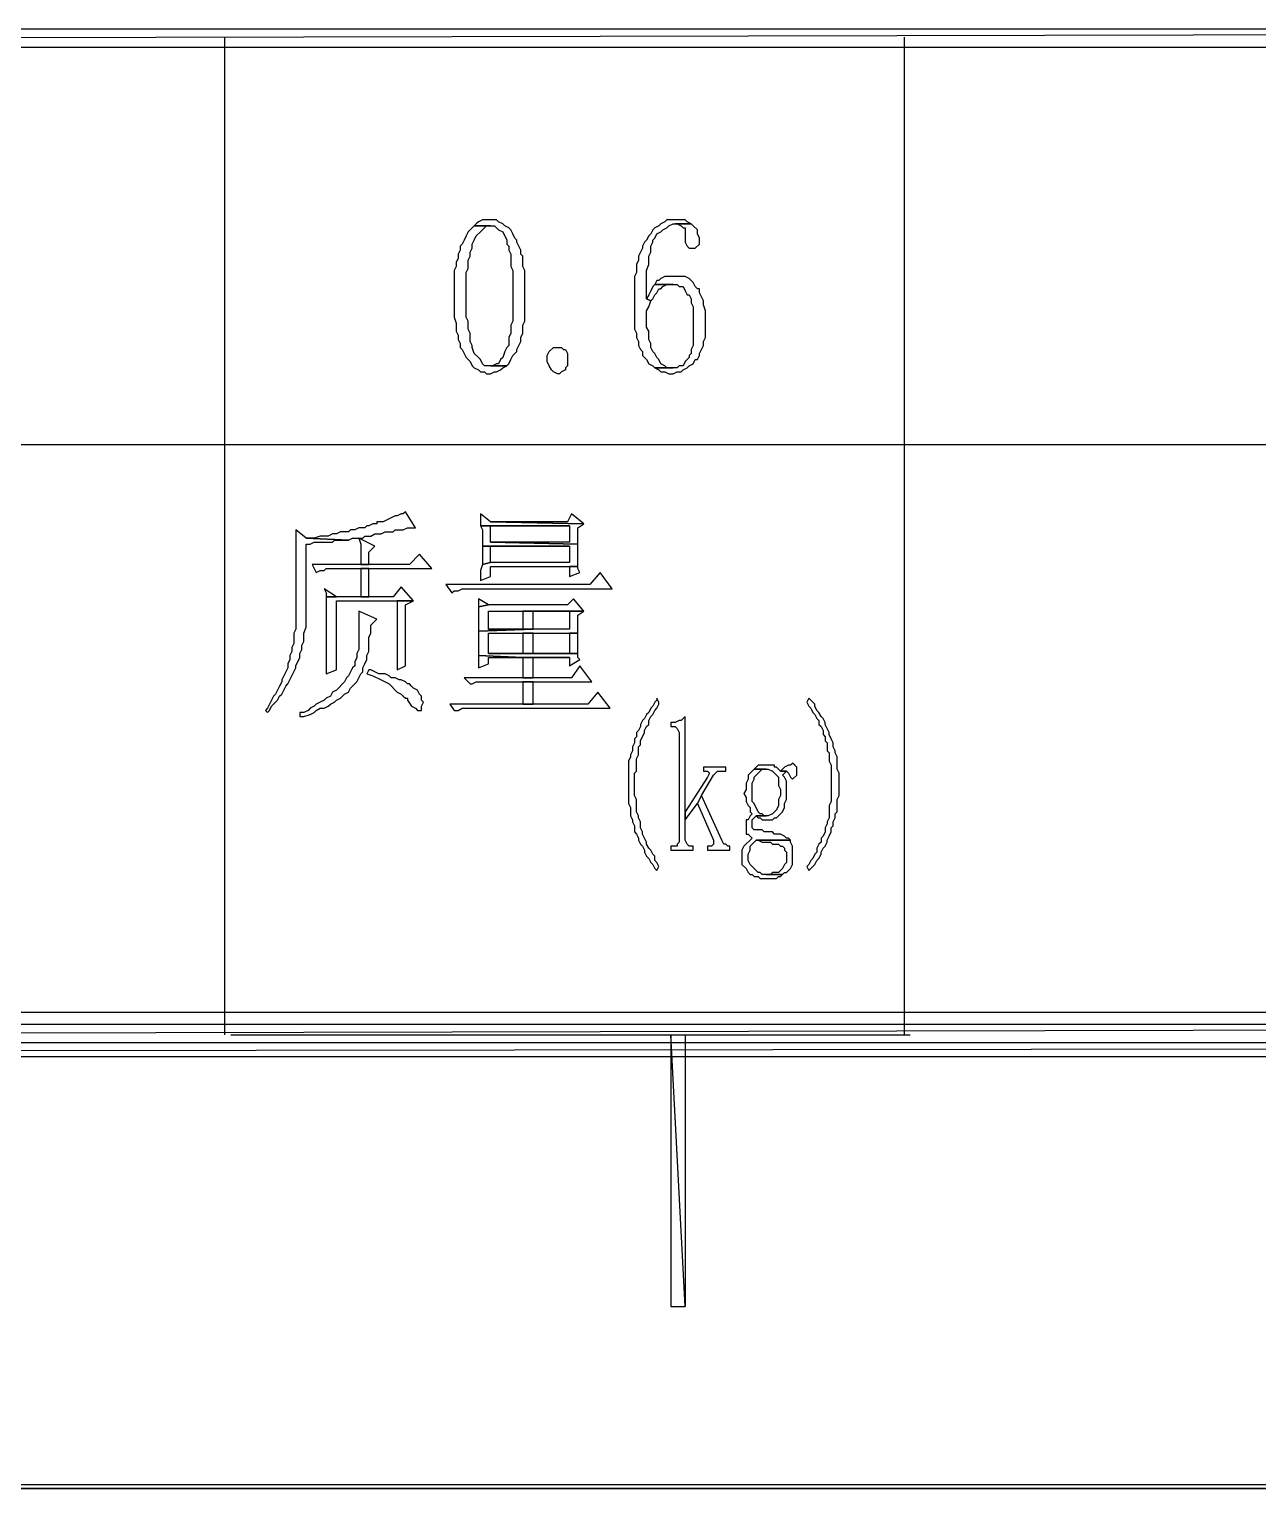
# Model space of a CAD drawing. Extents: x -15.4 to 0.8, y 0.3 to 11.8.
# Drawn here: x -12.673 to -12.168, y 0.567 to 1.167 of the extents above; entities that cross this region are included whole.
import ezdxf

# ---------------------------------------------------------------- set-up
doc = ezdxf.new("R2010")
doc.units = 0
doc.header["$MEASUREMENT"] = 0
doc.linetypes.add('AUSGEZOGEN', pattern=[0])
doc.layers.get('0').update_dxf_attribs({"linetype": 'AUSGEZOGEN'})

msp = doc.modelspace()

# ---------------------------------------------------------------- linework, layer by layer
for points in [[(-14.50878, 1.1669), (-14.50878, 1.1594), (-14.50878, 1.1594), (-11.15878, 1.1669), (-14.50878, 1.1669)], [(-14.50878, 1.1594), (-11.15878, 1.1669), (-11.15878, 1.1669), (-11.15878, 1.1594), (-14.50878, 1.1594)], [(-12.59211, 0.75356), (-12.59211, 1.16356)], [(-12.31295, 1.16356), (-12.31295, 0.75356)], [(-12.48961, 1.08606), (-12.49128, 1.0844), (-12.49128, 1.0844), (-12.49211, 1.08356), (-12.49211, 1.08356), (-12.49295, 1.0819), (-12.49295, 1.0819), (-12.49378, 1.08023), (-12.49378, 1.08023), (-12.49461, 1.07856), (-12.49461, 1.07856), (-12.49545, 1.07773), (-12.49545, 1.07773), (-12.49545, 1.07606), (-12.49545, 1.07606), (-12.49628, 1.0744), (-12.49628, 1.0744), (-12.49628, 1.07273), (-12.49628, 1.07273), (-12.49711, 1.07106), (-12.49711, 1.07106), (-12.49711, 1.0694), (-12.49711, 1.0694), (-12.49795, 1.06773), (-12.49795, 1.06773), (-12.49795, 1.04856), (-12.49795, 1.04856), (-12.49711, 1.04606), (-12.49711, 1.04606), (-12.49711, 1.04273), (-12.49711, 1.04273), (-12.49628, 1.04106), (-12.49628, 1.04106), (-12.49628, 1.0394), (-12.49628, 1.0394), (-12.49545, 1.03773), (-12.49545, 1.03773), (-12.49545, 1.03606), (-12.49545, 1.03606), (-12.49461, 1.03523), (-12.49461, 1.03523), (-12.49378, 1.03356), (-12.49378, 1.03356), (-12.49295, 1.0319), (-12.49295, 1.0319), (-12.49128, 1.03023), (-12.49128, 1.03023), (-12.49045, 1.02856), (-12.49045, 1.02856), (-12.48961, 1.02773), (-12.48961, 1.02773), (-12.48795, 1.0269), (-12.48795, 1.0269), (-12.48711, 1.02606), (-12.48711, 1.02606), (-12.48545, 1.02606), (-12.48545, 1.02606), (-12.48461, 1.02523), (-12.48461, 1.02523), (-12.48295, 1.02523), (-12.48295, 1.02523), (-12.48128, 1.02606), (-12.48128, 1.02606), (-12.48045, 1.02606), (-12.48045, 1.02606), (-12.47878, 1.0269), (-12.47878, 1.0269), (-12.47795, 1.02773), (-12.47795, 1.02773), (-12.47628, 1.02856), (-12.47628, 1.02856), (-12.48545, 1.02856), (-12.48545, 1.02856), (-12.48628, 1.0294), (-12.48628, 1.0294), (-12.48711, 1.03106), (-12.48711, 1.03106), (-12.48795, 1.0319), (-12.48795, 1.0319), (-12.48961, 1.03356), (-12.48961, 1.03356), (-12.49045, 1.03606), (-12.49045, 1.03606), (-12.49045, 1.0369), (-12.49045, 1.0369), (-12.49128, 1.03856), (-12.49128, 1.03856), (-12.49128, 1.0419), (-12.49128, 1.0419), (-12.49211, 1.04356), (-12.49211, 1.04356), (-12.49211, 1.0469), (-12.49211, 1.0469), (-12.49295, 1.04856), (-12.49295, 1.04856), (-12.49295, 1.0669), (-12.49295, 1.0669), (-12.49211, 1.06856), (-12.49211, 1.06856), (-12.49211, 1.0719), (-12.49211, 1.0719), (-12.49128, 1.07356), (-12.49128, 1.07356), (-12.49128, 1.07523), (-12.49128, 1.07523), (-12.49045, 1.0769), (-12.49045, 1.0769), (-12.49045, 1.07856), (-12.49045, 1.07856), (-12.48961, 1.08023), (-12.48961, 1.08023), (-12.48878, 1.0819), (-12.48878, 1.0819), (-12.48711, 1.08356), (-12.48711, 1.08356), (-12.48628, 1.0844), (-12.48628, 1.0844), (-12.48545, 1.08523), (-12.48545, 1.08523), (-12.48461, 1.08606), (-12.48461, 1.08606), (-12.48295, 1.08606), (-12.48961, 1.08606)], [(-12.48295, 1.08856), (-12.48628, 1.08856), (-12.48628, 1.08856), (-12.48795, 1.08773), (-12.48795, 1.08773), (-12.48878, 1.0869), (-12.48878, 1.0869), (-12.48961, 1.08606), (-12.48961, 1.08606), (-12.48128, 1.08606), (-12.48128, 1.08606), (-12.47961, 1.0844), (-12.47961, 1.0844), (-12.47795, 1.08356), (-12.47795, 1.08356), (-12.47628, 1.08023), (-12.47628, 1.08023), (-12.47628, 1.07856), (-12.47628, 1.07856), (-12.47545, 1.07773), (-12.47545, 1.07773), (-12.47545, 1.07606), (-12.47545, 1.07606), (-12.47461, 1.0744), (-12.47461, 1.0744), (-12.47461, 1.0694), (-12.47461, 1.0694), (-12.47378, 1.06773), (-12.47378, 1.06773), (-12.47378, 1.0469), (-12.47378, 1.0469), (-12.47461, 1.04523), (-12.47461, 1.04523), (-12.47461, 1.0419), (-12.47461, 1.0419), (-12.47545, 1.04023), (-12.47545, 1.04023), (-12.47545, 1.0369), (-12.47545, 1.0369), (-12.47628, 1.03606), (-12.47628, 1.03606), (-12.47711, 1.0344), (-12.47711, 1.0344), (-12.47795, 1.0319), (-12.47795, 1.0319), (-12.47878, 1.03106), (-12.47878, 1.03106), (-12.47961, 1.0294), (-12.47961, 1.0294), (-12.48045, 1.0294), (-12.48045, 1.0294), (-12.48211, 1.02856), (-12.48211, 1.02856), (-12.48295, 1.02856), (-12.48295, 1.02856), (-12.47628, 1.02856), (-12.47628, 1.02856), (-12.47545, 1.0294), (-12.47545, 1.0294), (-12.47461, 1.03106), (-12.47461, 1.03106), (-12.47378, 1.03273), (-12.47378, 1.03273), (-12.47211, 1.0344), (-12.47211, 1.0344), (-12.47211, 1.03523), (-12.47211, 1.03523), (-12.47128, 1.0369), (-12.47128, 1.0369), (-12.47045, 1.03856), (-12.47045, 1.03856), (-12.47045, 1.04023), (-12.47045, 1.04023), (-12.46961, 1.0419), (-12.46961, 1.0419), (-12.46961, 1.04523), (-12.46961, 1.04523), (-12.46878, 1.0469), (-12.46878, 1.0469), (-12.46878, 1.06773), (-12.46878, 1.06773), (-12.46961, 1.0694), (-12.46961, 1.0694), (-12.46961, 1.07356), (-12.46961, 1.07356), (-12.47045, 1.0744), (-12.47045, 1.0744), (-12.47045, 1.07606), (-12.47045, 1.07606), (-12.47128, 1.07773), (-12.47128, 1.07773), (-12.47211, 1.0794), (-12.47211, 1.0794), (-12.47211, 1.08023), (-12.47211, 1.08023), (-12.47295, 1.08106), (-12.47295, 1.08106), (-12.47378, 1.08273), (-12.47378, 1.08273), (-12.47461, 1.0844), (-12.47461, 1.0844), (-12.47545, 1.08523), (-12.47545, 1.08523), (-12.47711, 1.08606), (-12.47711, 1.08606), (-12.47795, 1.0869), (-12.47795, 1.0869), (-12.47961, 1.08773), (-12.47961, 1.08773), (-12.48045, 1.08856), (-12.48045, 1.08856), (-12.48211, 1.08856), (-12.48295, 1.08856)], [(-12.40628, 1.08856), (-12.41045, 1.08856), (-12.41045, 1.08856), (-12.41128, 1.08773), (-12.41128, 1.08773), (-12.41295, 1.0869), (-12.41295, 1.0869), (-12.41378, 1.08606), (-12.41378, 1.08606), (-12.41545, 1.08523), (-12.41545, 1.08523), (-12.41628, 1.0844), (-12.41628, 1.0844), (-12.41711, 1.08273), (-12.41711, 1.08273), (-12.41795, 1.0819), (-12.41795, 1.0819), (-12.41878, 1.08023), (-12.41878, 1.08023), (-12.41961, 1.0794), (-12.41961, 1.0794), (-12.42045, 1.07773), (-12.42045, 1.07773), (-12.42045, 1.0769), (-12.42045, 1.0769), (-12.42211, 1.07356), (-12.42211, 1.07356), (-12.42211, 1.0719), (-12.42211, 1.0719), (-12.42295, 1.07023), (-12.42295, 1.07023), (-12.42295, 1.0669), (-12.42295, 1.0669), (-12.42378, 1.06523), (-12.42378, 1.06523), (-12.42378, 1.04356), (-12.42378, 1.04356), (-12.42295, 1.0419), (-12.42295, 1.0419), (-12.42295, 1.04023), (-12.42295, 1.04023), (-12.42211, 1.03856), (-12.42211, 1.03856), (-12.42211, 1.0369), (-12.42211, 1.0369), (-12.42128, 1.03523), (-12.42128, 1.03523), (-12.42045, 1.0344), (-12.42045, 1.0344), (-12.42045, 1.03273), (-12.42045, 1.03273), (-12.41878, 1.03106), (-12.41878, 1.03106), (-12.41795, 1.0294), (-12.41795, 1.0294), (-12.41628, 1.02856), (-12.41628, 1.02856), (-12.41545, 1.02773), (-12.41545, 1.02773), (-12.40795, 1.02773), (-12.40795, 1.02773), (-12.41045, 1.02773), (-12.41045, 1.02773), (-12.41128, 1.02856), (-12.41128, 1.02856), (-12.41295, 1.0294), (-12.41295, 1.0294), (-12.41378, 1.03106), (-12.41378, 1.03106), (-12.41461, 1.0319), (-12.41461, 1.0319), (-12.41545, 1.03356), (-12.41545, 1.03356), (-12.41628, 1.0344), (-12.41628, 1.0344), (-12.41711, 1.03606), (-12.41711, 1.03606), (-12.41711, 1.03773), (-12.41711, 1.03773), (-12.41795, 1.0394), (-12.41795, 1.0394), (-12.41795, 1.04273), (-12.41795, 1.04273), (-12.41878, 1.0444), (-12.41878, 1.0444), (-12.41878, 1.05106), (-12.41878, 1.05106), (-12.41795, 1.05273), (-12.41795, 1.05273), (-12.41711, 1.05523), (-12.41711, 1.05523), (-12.41878, 1.05606), (-12.41878, 1.05606), (-12.41878, 1.06773), (-12.41878, 1.06773), (-12.41795, 1.07023), (-12.41795, 1.07023), (-12.41795, 1.07356), (-12.41795, 1.07356), (-12.41711, 1.07523), (-12.41711, 1.07523), (-12.41711, 1.07773), (-12.41711, 1.07773), (-12.41628, 1.0794), (-12.41628, 1.0794), (-12.41628, 1.08023), (-12.41628, 1.08023), (-12.41545, 1.08106), (-12.41545, 1.08106), (-12.41461, 1.08273), (-12.41461, 1.08273), (-12.41295, 1.08356), (-12.41295, 1.08356), (-12.41211, 1.0844), (-12.41211, 1.0844), (-12.41045, 1.08523), (-12.41045, 1.08523), (-12.40961, 1.08606), (-12.40961, 1.08606), (-12.40795, 1.0869), (-12.40795, 1.0869), (-12.40045, 1.0869), (-12.40045, 1.0869), (-12.40211, 1.08773), (-12.40211, 1.08773), (-12.40295, 1.08856), (-12.40295, 1.08856), (-12.40461, 1.08856), (-12.40628, 1.08856)], [(-12.40045, 1.0869), (-12.40711, 1.0869), (-12.40711, 1.0869), (-12.40628, 1.0869), (-12.40628, 1.0869), (-12.40461, 1.08606), (-12.40461, 1.08606), (-12.40378, 1.08523), (-12.40378, 1.08523), (-12.40295, 1.08523), (-12.40295, 1.08523), (-12.40295, 1.0794), (-12.40295, 1.0794), (-12.40211, 1.07773), (-12.40211, 1.07773), (-12.40128, 1.0769), (-12.40128, 1.0769), (-12.39878, 1.0769), (-12.39878, 1.0769), (-12.39711, 1.07856), (-12.39711, 1.07856), (-12.39711, 1.08106), (-12.39711, 1.08106), (-12.39795, 1.08273), (-12.39795, 1.08273), (-12.39795, 1.0844), (-12.39795, 1.0844), (-12.39961, 1.08606), (-12.40045, 1.0869)], [(-12.40795, 1.06523), (-12.41128, 1.06523), (-12.41128, 1.06523), (-12.41295, 1.0644), (-12.41295, 1.0644), (-12.41378, 1.06356), (-12.41378, 1.06356), (-12.41461, 1.06356), (-12.41461, 1.06356), (-12.41545, 1.0619), (-12.41545, 1.0619), (-12.40628, 1.0619), (-12.40628, 1.0619), (-12.40545, 1.06106), (-12.40545, 1.06106), (-12.40378, 1.06106), (-12.40378, 1.06106), (-12.40295, 1.0594), (-12.40295, 1.0594), (-12.40211, 1.05773), (-12.40211, 1.05773), (-12.40128, 1.05773), (-12.40128, 1.05773), (-12.40045, 1.05606), (-12.40045, 1.05606), (-12.40045, 1.0544), (-12.40045, 1.0544), (-12.39961, 1.05273), (-12.39961, 1.05273), (-12.39961, 1.0369), (-12.39961, 1.0369), (-12.40045, 1.03523), (-12.40045, 1.03523), (-12.40045, 1.03356), (-12.40045, 1.03356), (-12.40128, 1.03273), (-12.40128, 1.03273), (-12.40128, 1.0319), (-12.40128, 1.0319), (-12.40211, 1.03106), (-12.40211, 1.03106), (-12.40295, 1.03023), (-12.40295, 1.03023), (-12.40378, 1.02856), (-12.40378, 1.02856), (-12.40545, 1.02856), (-12.40545, 1.02856), (-12.40628, 1.02773), (-12.40628, 1.02773), (-12.41545, 1.02773), (-12.41545, 1.02773), (-12.41378, 1.0269), (-12.41378, 1.0269), (-12.41295, 1.02606), (-12.41295, 1.02606), (-12.41128, 1.02606), (-12.41128, 1.02606), (-12.40961, 1.02523), (-12.40961, 1.02523), (-12.40795, 1.02523), (-12.40795, 1.02523), (-12.40628, 1.02606), (-12.40628, 1.02606), (-12.40461, 1.02606), (-12.40461, 1.02606), (-12.40378, 1.0269), (-12.40378, 1.0269), (-12.40211, 1.02773), (-12.40211, 1.02773), (-12.40128, 1.02856), (-12.40128, 1.02856), (-12.39961, 1.0294), (-12.39961, 1.0294), (-12.39878, 1.03106), (-12.39878, 1.03106), (-12.39795, 1.03106), (-12.39795, 1.03106), (-12.39711, 1.03273), (-12.39711, 1.03273), (-12.39711, 1.03356), (-12.39711, 1.03356), (-12.39545, 1.0369), (-12.39545, 1.0369), (-12.39545, 1.03856), (-12.39545, 1.03856), (-12.39461, 1.04023), (-12.39461, 1.04023), (-12.39461, 1.05106), (-12.39461, 1.05106), (-12.39545, 1.05356), (-12.39545, 1.05356), (-12.39545, 1.05523), (-12.39545, 1.05523), (-12.39711, 1.05856), (-12.39711, 1.05856), (-12.39711, 1.06023), (-12.39711, 1.06023), (-12.39795, 1.06023), (-12.39795, 1.06023), (-12.39878, 1.06106), (-12.39878, 1.06106), (-12.39961, 1.06273), (-12.39961, 1.06273), (-12.40128, 1.0644), (-12.40128, 1.0644), (-12.40295, 1.06523), (-12.40295, 1.06523), (-12.40628, 1.06523), (-12.40795, 1.06523)], [(-12.41545, 1.0619), (-12.41628, 1.06106), (-12.41628, 1.06106), (-12.41711, 1.0594), (-12.41711, 1.0594), (-12.41795, 1.05773), (-12.41795, 1.05773), (-12.41878, 1.05606), (-12.41878, 1.05606), (-12.41711, 1.05523), (-12.41711, 1.05523), (-12.41628, 1.05606), (-12.41628, 1.05606), (-12.41545, 1.05773), (-12.41545, 1.05773), (-12.41461, 1.05856), (-12.41461, 1.05856), (-12.41378, 1.06023), (-12.41378, 1.06023), (-12.41295, 1.06023), (-12.41295, 1.06023), (-12.41211, 1.06106), (-12.41211, 1.06106), (-12.41045, 1.0619), (-12.41045, 1.0619), (-12.40795, 1.0619), (-12.41545, 1.0619)], [(-12.45545, 1.02523), (-12.45711, 1.02606), (-12.45711, 1.02606), (-12.45795, 1.0269), (-12.45795, 1.0269), (-12.45878, 1.02856), (-12.45878, 1.02856), (-12.45961, 1.03023), (-12.45961, 1.03023), (-12.45961, 1.03273), (-12.45961, 1.03273), (-12.45878, 1.0344), (-12.45878, 1.0344), (-12.45711, 1.03606), (-12.45711, 1.03606), (-12.45378, 1.03606), (-12.45378, 1.03606), (-12.45295, 1.03523), (-12.45295, 1.03523), (-12.45211, 1.03523), (-12.45211, 1.03523), (-12.45128, 1.03356), (-12.45128, 1.03356), (-12.45128, 1.02856), (-12.45128, 1.02856), (-12.45211, 1.02773), (-12.45211, 1.02773), (-12.45211, 1.0269), (-12.45211, 1.0269), (-12.45378, 1.02606), (-12.45378, 1.02606), (-12.45461, 1.02523), (-12.45461, 1.02523), (-12.45545, 1.02523), (-12.45545, 1.02523)], [(-11.15878, 0.99606), (-14.50878, 0.99606)], [(-12.51795, 0.96856), (-12.51878, 0.96773), (-12.51878, 0.96773), (-12.51961, 0.96773), (-12.51961, 0.96773), (-12.52128, 0.9669), (-12.52128, 0.9669), (-12.52211, 0.9669), (-12.52211, 0.9669), (-12.52545, 0.96523), (-12.52545, 0.96523), (-12.52711, 0.9644), (-12.52711, 0.9644), (-12.52961, 0.9644), (-12.52961, 0.9644), (-12.52961, 0.96356), (-12.52961, 0.96356), (-12.53128, 0.96356), (-12.53128, 0.96356), (-12.53295, 0.96273), (-12.53295, 0.96273), (-12.53378, 0.96273), (-12.53378, 0.96273), (-12.53461, 0.9619), (-12.53461, 0.9619), (-12.53711, 0.9619), (-12.53711, 0.9619), (-12.53878, 0.96106), (-12.53878, 0.96106), (-12.54045, 0.96106), (-12.54045, 0.96106), (-12.54128, 0.96023), (-12.54128, 0.96023), (-12.54461, 0.96023), (-12.54461, 0.96023), (-12.54628, 0.9594), (-12.54628, 0.9594), (-12.54795, 0.9594), (-12.54795, 0.9594), (-12.54961, 0.95856), (-12.54961, 0.95856), (-12.55295, 0.95856), (-12.55295, 0.95856), (-12.55545, 0.95773), (-12.55545, 0.95773), (-12.55878, 0.95773), (-12.55878, 0.95773), (-12.54128, 0.9569), (-12.54128, 0.9569), (-12.53961, 0.95773), (-12.53961, 0.95773), (-12.53545, 0.95773), (-12.53545, 0.95773), (-12.53461, 0.95856), (-12.53461, 0.95856), (-12.53211, 0.95856), (-12.53211, 0.95856), (-12.53045, 0.9594), (-12.53045, 0.9594), (-12.52795, 0.9594), (-12.52795, 0.9594), (-12.52628, 0.96023), (-12.52628, 0.96023), (-12.52295, 0.96023), (-12.52295, 0.96023), (-12.52211, 0.96106), (-12.52211, 0.96106), (-12.51878, 0.96106), (-12.51878, 0.96106), (-12.51711, 0.9619), (-12.51711, 0.9619), (-12.51378, 0.9619), (-12.51795, 0.96856)], [(-12.48711, 0.96773), (-12.48711, 0.96273), (-12.48711, 0.96273), (-12.45045, 0.96273), (-12.45045, 0.96273), (-12.45045, 0.95606), (-12.45045, 0.95606), (-12.48295, 0.95606), (-12.48295, 0.95606), (-12.44711, 0.95523), (-12.44711, 0.95523), (-12.44711, 0.9619), (-12.44711, 0.9619), (-12.44461, 0.96356), (-12.44461, 0.96356), (-12.48295, 0.9644), (-12.48711, 0.96773)], [(-12.44961, 0.96773), (-12.45128, 0.9644), (-12.45128, 0.9644), (-12.48295, 0.9644), (-12.48295, 0.9644), (-12.44461, 0.96356), (-12.44961, 0.96773)], [(-12.56295, 0.96106), (-12.56295, 0.92023), (-12.56295, 0.92023), (-12.56378, 0.91856), (-12.56378, 0.91856), (-12.56378, 0.9144), (-12.56378, 0.9144), (-12.56461, 0.91273), (-12.56461, 0.91273), (-12.56461, 0.91106), (-12.56461, 0.91106), (-12.56545, 0.9094), (-12.56545, 0.9094), (-12.56545, 0.90773), (-12.56545, 0.90773), (-12.56628, 0.90606), (-12.56628, 0.90606), (-12.56628, 0.9044), (-12.56628, 0.9044), (-12.56711, 0.90273), (-12.56711, 0.90273), (-12.56795, 0.90106), (-12.56795, 0.90106), (-12.56878, 0.8994), (-12.56878, 0.8994), (-12.56878, 0.89856), (-12.56878, 0.89856), (-12.56961, 0.8969), (-12.56961, 0.8969), (-12.57045, 0.89523), (-12.57045, 0.89523), (-12.57128, 0.89356), (-12.57128, 0.89356), (-12.57211, 0.89273), (-12.57211, 0.89273), (-12.57295, 0.89106), (-12.57295, 0.89106), (-12.57378, 0.8894), (-12.57378, 0.8894), (-12.57461, 0.88773), (-12.57461, 0.88773), (-12.57545, 0.8869), (-12.57545, 0.8869), (-12.57461, 0.88606), (-12.57461, 0.88606), (-12.57378, 0.8869), (-12.57378, 0.8869), (-12.57295, 0.88856), (-12.57295, 0.88856), (-12.57128, 0.89023), (-12.57128, 0.89023), (-12.57045, 0.89106), (-12.57045, 0.89106), (-12.56961, 0.89273), (-12.56961, 0.89273), (-12.56878, 0.89356), (-12.56878, 0.89356), (-12.56711, 0.8969), (-12.56711, 0.8969), (-12.56628, 0.89773), (-12.56628, 0.89773), (-12.56461, 0.90106), (-12.56461, 0.90106), (-12.56378, 0.90273), (-12.56378, 0.90273), (-12.56295, 0.9044), (-12.56295, 0.9044), (-12.56295, 0.90523), (-12.56295, 0.90523), (-12.56128, 0.90856), (-12.56128, 0.90856), (-12.56128, 0.91023), (-12.56128, 0.91023), (-12.56045, 0.9119), (-12.56045, 0.9119), (-12.56045, 0.91356), (-12.56045, 0.91356), (-12.55961, 0.91523), (-12.55961, 0.91523), (-12.55961, 0.91856), (-12.55961, 0.91856), (-12.55878, 0.92106), (-12.55878, 0.92106), (-12.55878, 0.95523), (-12.55878, 0.95523), (-12.55711, 0.95523), (-12.55711, 0.95523), (-12.55545, 0.95606), (-12.55545, 0.95606), (-12.54795, 0.95606), (-12.54795, 0.95606), (-12.54711, 0.9569), (-12.54711, 0.9569), (-12.54128, 0.9569), (-12.54128, 0.9569), (-12.55878, 0.95773), (-12.56295, 0.96106)], [(-12.48711, 0.96273), (-12.48628, 0.96106), (-12.48628, 0.96106), (-12.48628, 0.9544), (-12.48628, 0.9544), (-12.45045, 0.9544), (-12.45045, 0.9544), (-12.45045, 0.94773), (-12.45045, 0.94773), (-12.48295, 0.94773), (-12.48295, 0.94773), (-12.48628, 0.9469), (-12.48628, 0.9469), (-12.48711, 0.9444), (-12.48711, 0.9444), (-12.48711, 0.94023), (-12.48711, 0.94023), (-12.48295, 0.9419), (-12.48295, 0.9419), (-12.48295, 0.94606), (-12.48295, 0.94606), (-12.44711, 0.94606), (-12.44711, 0.94606), (-12.44711, 0.95523), (-12.44711, 0.95523), (-12.48295, 0.95606), (-12.48295, 0.95606), (-12.48295, 0.96273), (-12.48295, 0.96273), (-12.45045, 0.96273), (-12.48711, 0.96273)], [(-12.53711, 0.95773), (-12.53628, 0.95523), (-12.53628, 0.95523), (-12.53628, 0.9469), (-12.53628, 0.9469), (-12.53295, 0.9469), (-12.53295, 0.9469), (-12.53295, 0.9519), (-12.53295, 0.9519), (-12.53045, 0.9544), (-12.53711, 0.95773)], [(-12.48628, 0.9544), (-12.48628, 0.9469), (-12.48628, 0.9469), (-12.48295, 0.94773), (-12.48295, 0.94773), (-12.48295, 0.9544), (-12.48295, 0.9544), (-12.45045, 0.9544), (-12.48628, 0.9544)], [(-12.51211, 0.95106), (-12.51628, 0.9469), (-12.51628, 0.9469), (-12.55628, 0.9469), (-12.55628, 0.9469), (-12.55461, 0.94356), (-12.55461, 0.94356), (-12.55295, 0.9444), (-12.55295, 0.9444), (-12.55128, 0.9444), (-12.55128, 0.9444), (-12.55045, 0.94523), (-12.55045, 0.94523), (-12.50711, 0.94523), (-12.51211, 0.95106)], [(-12.53295, 0.93356), (-12.53295, 0.94523), (-12.53295, 0.94523), (-12.53628, 0.94523), (-12.53628, 0.94523), (-12.53628, 0.93356), (-12.53628, 0.93356), (-12.53295, 0.93356), (-12.53295, 0.93356)], [(-12.43795, 0.94356), (-12.44211, 0.93856), (-12.44211, 0.93856), (-12.50128, 0.93856), (-12.50128, 0.93856), (-12.49878, 0.93523), (-12.49878, 0.93523), (-12.49795, 0.93606), (-12.49795, 0.93606), (-12.49628, 0.93606), (-12.49628, 0.93606), (-12.49461, 0.9369), (-12.49461, 0.9369), (-12.43295, 0.9369), (-12.43795, 0.94356)], [(-12.44711, 0.94606), (-12.45045, 0.94606), (-12.45045, 0.94606), (-12.45045, 0.9419), (-12.45045, 0.9419), (-12.44628, 0.94356), (-12.44628, 0.94356), (-12.44711, 0.94523), (-12.44711, 0.94606)], [(-12.55128, 0.9369), (-12.55045, 0.93523), (-12.55045, 0.93523), (-12.55045, 0.93356), (-12.55045, 0.93356), (-12.54628, 0.93356), (-12.55128, 0.9369)], [(-12.51961, 0.93773), (-12.52295, 0.93356), (-12.52295, 0.93356), (-12.55045, 0.93356), (-12.55045, 0.93356), (-12.55045, 0.9019), (-12.55045, 0.9019), (-12.54628, 0.90356), (-12.54628, 0.90356), (-12.54628, 0.9319), (-12.54628, 0.9319), (-12.51461, 0.9319), (-12.51961, 0.93773)], [(-12.51461, 0.9319), (-12.52128, 0.9319), (-12.52128, 0.9319), (-12.52128, 0.90356), (-12.52128, 0.90356), (-12.51795, 0.90523), (-12.51795, 0.90523), (-12.51795, 0.93023), (-12.51461, 0.9319)], [(-12.44878, 0.93273), (-12.45128, 0.93023), (-12.45128, 0.93023), (-12.48378, 0.93023), (-12.48378, 0.93023), (-12.48795, 0.9294), (-12.48795, 0.9294), (-12.48795, 0.9194), (-12.48795, 0.9194), (-12.46545, 0.92023), (-12.46545, 0.92023), (-12.48378, 0.92023), (-12.48378, 0.92023), (-12.48378, 0.92773), (-12.48378, 0.92773), (-12.44461, 0.92773), (-12.44878, 0.93273)], [(-12.48795, 0.93273), (-12.48795, 0.9294), (-12.48795, 0.9294), (-12.48378, 0.93023), (-12.48795, 0.93273)], [(-12.53711, 0.92773), (-12.53711, 0.9119), (-12.53711, 0.9119), (-12.53795, 0.91023), (-12.53795, 0.91023), (-12.53795, 0.90856), (-12.53795, 0.90856), (-12.53878, 0.9069), (-12.53878, 0.9069), (-12.53878, 0.90523), (-12.53878, 0.90523), (-12.53961, 0.9044), (-12.53961, 0.9044), (-12.54045, 0.90273), (-12.54045, 0.90273), (-12.54128, 0.90106), (-12.54128, 0.90106), (-12.54211, 0.90023), (-12.54211, 0.90023), (-12.54295, 0.89856), (-12.54295, 0.89856), (-12.54628, 0.89523), (-12.54628, 0.89523), (-12.54795, 0.8944), (-12.54795, 0.8944), (-12.54878, 0.89273), (-12.54878, 0.89273), (-12.55045, 0.8919), (-12.55045, 0.8919), (-12.55128, 0.89106), (-12.55128, 0.89106), (-12.55461, 0.8894), (-12.55461, 0.8894), (-12.55545, 0.88856), (-12.55545, 0.88856), (-12.55711, 0.88773), (-12.55711, 0.88773), (-12.55795, 0.8869), (-12.55795, 0.8869), (-12.55961, 0.88606), (-12.55961, 0.88606), (-12.56128, 0.88606), (-12.56128, 0.88606), (-12.56128, 0.8844), (-12.56128, 0.8844), (-12.55961, 0.8844), (-12.55961, 0.8844), (-12.55711, 0.88523), (-12.55711, 0.88523), (-12.55545, 0.88606), (-12.55545, 0.88606), (-12.55461, 0.8869), (-12.55461, 0.8869), (-12.55295, 0.88773), (-12.55295, 0.88773), (-12.55128, 0.88773), (-12.55128, 0.88773), (-12.54961, 0.88856), (-12.54961, 0.88856), (-12.54878, 0.8894), (-12.54878, 0.8894), (-12.54711, 0.89023), (-12.54711, 0.89023), (-12.54628, 0.89106), (-12.54628, 0.89106), (-12.54461, 0.8919), (-12.54461, 0.8919), (-12.54378, 0.89273), (-12.54378, 0.89273), (-12.54295, 0.89356), (-12.54295, 0.89356), (-12.54128, 0.8944), (-12.54128, 0.8944), (-12.54045, 0.89606), (-12.54045, 0.89606), (-12.53795, 0.89856), (-12.53795, 0.89856), (-12.53711, 0.90023), (-12.53711, 0.90023), (-12.53628, 0.9019), (-12.53628, 0.9019), (-12.53545, 0.90273), (-12.53545, 0.90273), (-12.53545, 0.9044), (-12.53545, 0.9044), (-12.53461, 0.90606), (-12.53461, 0.90606), (-12.53378, 0.90773), (-12.53378, 0.90773), (-12.53378, 0.9094), (-12.53378, 0.9094), (-12.53295, 0.91106), (-12.53295, 0.91106), (-12.53295, 0.9169), (-12.53295, 0.9169), (-12.53211, 0.91856), (-12.53211, 0.91856), (-12.53211, 0.9219), (-12.53211, 0.9219), (-12.52961, 0.9244), (-12.53711, 0.92773)], [(-12.44461, 0.92773), (-12.46961, 0.92773), (-12.46961, 0.92773), (-12.45045, 0.92773), (-12.45045, 0.92773), (-12.45045, 0.92023), (-12.45045, 0.92023), (-12.46545, 0.92023), (-12.46545, 0.92023), (-12.48795, 0.9194), (-12.48795, 0.9194), (-12.48795, 0.9094), (-12.48795, 0.9094), (-12.46961, 0.90856), (-12.46961, 0.90856), (-12.45045, 0.90856), (-12.45045, 0.90856), (-12.45045, 0.90523), (-12.45045, 0.90523), (-12.44628, 0.90773), (-12.44628, 0.90773), (-12.44711, 0.90856), (-12.44711, 0.90856), (-12.44711, 0.91023), (-12.44711, 0.91023), (-12.48378, 0.91023), (-12.48378, 0.91023), (-12.48378, 0.91856), (-12.48378, 0.91856), (-12.44711, 0.91856), (-12.44711, 0.91856), (-12.44711, 0.92606), (-12.44461, 0.92773)], [(-12.46961, 0.92773), (-12.46961, 0.92023), (-12.46961, 0.92023), (-12.48378, 0.92023), (-12.48378, 0.92023), (-12.46545, 0.92023), (-12.46545, 0.92023), (-12.46545, 0.92773), (-12.46545, 0.92773), (-12.45045, 0.92773), (-12.46961, 0.92773)], [(-12.44711, 0.91856), (-12.45045, 0.91856), (-12.45045, 0.91856), (-12.45045, 0.91023), (-12.45045, 0.91023), (-12.48378, 0.91023), (-12.48378, 0.91023), (-12.44711, 0.91023), (-12.44711, 0.91023), (-12.44711, 0.9169), (-12.44711, 0.91856)], [(-12.46545, 0.91023), (-12.46545, 0.91856), (-12.46545, 0.91856), (-12.46961, 0.91856), (-12.46961, 0.91856), (-12.46961, 0.91023), (-12.46961, 0.91023), (-12.46545, 0.91023), (-12.46545, 0.91023)], [(-12.48795, 0.9094), (-12.48795, 0.9044), (-12.48795, 0.9044), (-12.48378, 0.90606), (-12.48378, 0.90606), (-12.48378, 0.90856), (-12.48378, 0.90856), (-12.46961, 0.90856), (-12.48795, 0.9094)], [(-12.46961, 0.90856), (-12.46961, 0.90023), (-12.46961, 0.90023), (-12.46545, 0.90023), (-12.46545, 0.90023), (-12.46545, 0.90856), (-12.46545, 0.90856), (-12.45045, 0.90856), (-12.46961, 0.90856)], [(-12.53295, 0.90356), (-12.53378, 0.9019), (-12.53378, 0.9019), (-12.53128, 0.90106), (-12.53128, 0.90106), (-12.52795, 0.8994), (-12.52795, 0.8994), (-12.52628, 0.89856), (-12.52628, 0.89856), (-12.52461, 0.89773), (-12.52461, 0.89773), (-12.52128, 0.8944), (-12.52128, 0.8944), (-12.51961, 0.89356), (-12.51961, 0.89356), (-12.51878, 0.89273), (-12.51878, 0.89273), (-12.51795, 0.8919), (-12.51795, 0.8919), (-12.51711, 0.8919), (-12.51711, 0.8919), (-12.51711, 0.89106), (-12.51711, 0.89106), (-12.51545, 0.88856), (-12.51545, 0.88856), (-12.51378, 0.88773), (-12.51378, 0.88773), (-12.51295, 0.8869), (-12.51295, 0.8869), (-12.51128, 0.8869), (-12.51128, 0.8869), (-12.51128, 0.88856), (-12.51128, 0.88856), (-12.51045, 0.89023), (-12.51045, 0.89023), (-12.51128, 0.89106), (-12.51128, 0.89106), (-12.51128, 0.89273), (-12.51128, 0.89273), (-12.51211, 0.89356), (-12.51211, 0.89356), (-12.51295, 0.89523), (-12.51295, 0.89523), (-12.51461, 0.89606), (-12.51461, 0.89606), (-12.51545, 0.8969), (-12.51545, 0.8969), (-12.51628, 0.89773), (-12.51628, 0.89773), (-12.51711, 0.89773), (-12.51711, 0.89773), (-12.51795, 0.89856), (-12.51795, 0.89856), (-12.51961, 0.8994), (-12.51961, 0.8994), (-12.52045, 0.8994), (-12.52045, 0.8994), (-12.52211, 0.90023), (-12.52211, 0.90023), (-12.52378, 0.90023), (-12.52378, 0.90023), (-12.52461, 0.90106), (-12.52461, 0.90106), (-12.52628, 0.9019), (-12.52628, 0.9019), (-12.52878, 0.9019), (-12.52878, 0.9019), (-12.53045, 0.90273), (-12.53045, 0.90273), (-12.53211, 0.90356), (-12.53295, 0.90356)], [(-12.44628, 0.90523), (-12.44961, 0.90023), (-12.44961, 0.90023), (-12.49378, 0.90023), (-12.49378, 0.90023), (-12.49128, 0.89773), (-12.49128, 0.89773), (-12.49045, 0.89773), (-12.49045, 0.89773), (-12.48878, 0.89856), (-12.48878, 0.89856), (-12.44128, 0.89856), (-12.44628, 0.90523)], [(-12.43878, 0.8944), (-12.44295, 0.8894), (-12.44295, 0.8894), (-12.49961, 0.8894), (-12.49961, 0.8894), (-12.49795, 0.8869), (-12.49795, 0.8869), (-12.49628, 0.8869), (-12.49628, 0.8869), (-12.49461, 0.88773), (-12.49461, 0.88773), (-12.43378, 0.88773), (-12.43878, 0.8944)], [(-12.46545, 0.8894), (-12.46545, 0.89856), (-12.46545, 0.89856), (-12.46961, 0.89856), (-12.46961, 0.89856), (-12.46961, 0.8894), (-12.46961, 0.8894), (-12.46545, 0.8894), (-12.46545, 0.8894)], [(-12.41461, 0.8919), (-12.41461, 0.89106), (-12.41461, 0.89106), (-12.41545, 0.89023), (-12.41545, 0.89023), (-12.41628, 0.88856), (-12.41628, 0.88856), (-12.41711, 0.88773), (-12.41711, 0.88773), (-12.41795, 0.88606), (-12.41795, 0.88606), (-12.41878, 0.88523), (-12.41878, 0.88523), (-12.41961, 0.88356), (-12.41961, 0.88356), (-12.42045, 0.88273), (-12.42045, 0.88273), (-12.42128, 0.88106), (-12.42128, 0.88106), (-12.42128, 0.88023), (-12.42128, 0.88023), (-12.42211, 0.87856), (-12.42211, 0.87856), (-12.42295, 0.87773), (-12.42295, 0.87773), (-12.42295, 0.87606), (-12.42295, 0.87606), (-12.42378, 0.87523), (-12.42378, 0.87523), (-12.42378, 0.87356), (-12.42378, 0.87356), (-12.42461, 0.8719), (-12.42461, 0.8719), (-12.42461, 0.87023), (-12.42461, 0.87023), (-12.42545, 0.86856), (-12.42545, 0.86856), (-12.42545, 0.86773), (-12.42545, 0.86773), (-12.42628, 0.86606), (-12.42628, 0.86606), (-12.42628, 0.84856), (-12.42628, 0.84856), (-12.42545, 0.8469), (-12.42545, 0.8469), (-12.42545, 0.84356), (-12.42545, 0.84356), (-12.42461, 0.8419), (-12.42461, 0.8419), (-12.42461, 0.84106), (-12.42461, 0.84106), (-12.42378, 0.8394), (-12.42378, 0.8394), (-12.42378, 0.8369), (-12.42378, 0.8369), (-12.42295, 0.83606), (-12.42295, 0.83606), (-12.42211, 0.8344), (-12.42211, 0.8344), (-12.42211, 0.83356), (-12.42211, 0.83356), (-12.42128, 0.8319), (-12.42128, 0.8319), (-12.42045, 0.83106), (-12.42045, 0.83106), (-12.41961, 0.8294), (-12.41961, 0.8294), (-12.41961, 0.82856), (-12.41961, 0.82856), (-12.41878, 0.8269), (-12.41878, 0.8269), (-12.41795, 0.82606), (-12.41795, 0.82606), (-12.41711, 0.8244), (-12.41711, 0.8244), (-12.41628, 0.82356), (-12.41628, 0.82356), (-12.41545, 0.8219), (-12.41545, 0.8219), (-12.41461, 0.82106), (-12.41461, 0.82106), (-12.41378, 0.82273), (-12.41378, 0.82273), (-12.41461, 0.8244), (-12.41461, 0.8244), (-12.41545, 0.82523), (-12.41545, 0.82523), (-12.41545, 0.8269), (-12.41545, 0.8269), (-12.41628, 0.82773), (-12.41628, 0.82773), (-12.41711, 0.8294), (-12.41711, 0.8294), (-12.41795, 0.83023), (-12.41795, 0.83023), (-12.41878, 0.8319), (-12.41878, 0.8319), (-12.41878, 0.83273), (-12.41878, 0.83273), (-12.42045, 0.83606), (-12.42045, 0.83606), (-12.42045, 0.8369), (-12.42045, 0.8369), (-12.42128, 0.83856), (-12.42128, 0.83856), (-12.42128, 0.84106), (-12.42128, 0.84106), (-12.42211, 0.84273), (-12.42211, 0.84273), (-12.42211, 0.84356), (-12.42211, 0.84356), (-12.42295, 0.84523), (-12.42295, 0.84523), (-12.42295, 0.85023), (-12.42295, 0.85023), (-12.42378, 0.8519), (-12.42378, 0.8519), (-12.42378, 0.86106), (-12.42378, 0.86106), (-12.42295, 0.8619), (-12.42295, 0.8619), (-12.42295, 0.8669), (-12.42295, 0.8669), (-12.42211, 0.86856), (-12.42211, 0.86856), (-12.42211, 0.8719), (-12.42211, 0.8719), (-12.42128, 0.87273), (-12.42128, 0.87273), (-12.42128, 0.8744), (-12.42128, 0.8744), (-12.41961, 0.87773), (-12.41961, 0.87773), (-12.41961, 0.87856), (-12.41961, 0.87856), (-12.41878, 0.88023), (-12.41878, 0.88023), (-12.41795, 0.88106), (-12.41795, 0.88106), (-12.41795, 0.88273), (-12.41795, 0.88273), (-12.41711, 0.8844), (-12.41711, 0.8844), (-12.41628, 0.88523), (-12.41628, 0.88523), (-12.41545, 0.8869), (-12.41545, 0.8869), (-12.41461, 0.88773), (-12.41461, 0.88773), (-12.41378, 0.8894), (-12.41378, 0.8894), (-12.41378, 0.89023), (-12.41461, 0.8919)], [(-12.35211, 0.8919), (-12.35295, 0.89023), (-12.35295, 0.89023), (-12.35211, 0.88856), (-12.35211, 0.88856), (-12.35128, 0.88773), (-12.35128, 0.88773), (-12.35045, 0.88606), (-12.35045, 0.88606), (-12.34961, 0.88523), (-12.34961, 0.88523), (-12.34878, 0.88356), (-12.34878, 0.88356), (-12.34795, 0.88273), (-12.34795, 0.88273), (-12.34795, 0.88106), (-12.34795, 0.88106), (-12.34711, 0.88023), (-12.34711, 0.88023), (-12.34628, 0.87856), (-12.34628, 0.87856), (-12.34628, 0.8769), (-12.34628, 0.8769), (-12.34545, 0.87606), (-12.34545, 0.87606), (-12.34545, 0.8744), (-12.34545, 0.8744), (-12.34461, 0.87356), (-12.34461, 0.87356), (-12.34461, 0.87023), (-12.34461, 0.87023), (-12.34378, 0.8694), (-12.34378, 0.8694), (-12.34378, 0.86606), (-12.34378, 0.86606), (-12.34295, 0.8644), (-12.34295, 0.8644), (-12.34295, 0.8494), (-12.34295, 0.8494), (-12.34378, 0.84773), (-12.34378, 0.84773), (-12.34378, 0.84273), (-12.34378, 0.84273), (-12.34461, 0.84106), (-12.34461, 0.84106), (-12.34461, 0.84023), (-12.34461, 0.84023), (-12.34545, 0.83856), (-12.34545, 0.83856), (-12.34545, 0.8369), (-12.34545, 0.8369), (-12.34628, 0.83523), (-12.34628, 0.83523), (-12.34711, 0.8344), (-12.34711, 0.8344), (-12.34711, 0.83273), (-12.34711, 0.83273), (-12.34795, 0.8319), (-12.34795, 0.8319), (-12.34878, 0.83023), (-12.34878, 0.83023), (-12.34878, 0.82856), (-12.34878, 0.82856), (-12.34961, 0.82773), (-12.34961, 0.82773), (-12.35045, 0.82606), (-12.35045, 0.82606), (-12.35128, 0.82523), (-12.35128, 0.82523), (-12.35211, 0.82356), (-12.35211, 0.82356), (-12.35295, 0.82273), (-12.35295, 0.82273), (-12.35211, 0.82106), (-12.35211, 0.82106), (-12.35045, 0.82273), (-12.35045, 0.82273), (-12.34961, 0.82356), (-12.34961, 0.82356), (-12.34878, 0.82523), (-12.34878, 0.82523), (-12.34795, 0.82606), (-12.34795, 0.82606), (-12.34711, 0.82773), (-12.34711, 0.82773), (-12.34711, 0.82856), (-12.34711, 0.82856), (-12.34628, 0.83023), (-12.34628, 0.83023), (-12.34545, 0.83106), (-12.34545, 0.83106), (-12.34461, 0.83273), (-12.34461, 0.83273), (-12.34461, 0.83356), (-12.34461, 0.83356), (-12.34378, 0.83523), (-12.34378, 0.83523), (-12.34295, 0.8369), (-12.34295, 0.8369), (-12.34295, 0.83856), (-12.34295, 0.83856), (-12.34211, 0.8394), (-12.34211, 0.8394), (-12.34211, 0.84106), (-12.34211, 0.84106), (-12.34128, 0.84273), (-12.34128, 0.84273), (-12.34128, 0.8444), (-12.34128, 0.8444), (-12.34045, 0.84523), (-12.34045, 0.84523), (-12.34045, 0.85023), (-12.34045, 0.85023), (-12.33961, 0.8519), (-12.33961, 0.8519), (-12.33961, 0.86106), (-12.33961, 0.86106), (-12.34045, 0.86273), (-12.34045, 0.86273), (-12.34045, 0.86773), (-12.34045, 0.86773), (-12.34128, 0.8694), (-12.34128, 0.8694), (-12.34128, 0.87023), (-12.34128, 0.87023), (-12.34211, 0.8719), (-12.34211, 0.8719), (-12.34211, 0.87356), (-12.34211, 0.87356), (-12.34295, 0.87523), (-12.34295, 0.87523), (-12.34378, 0.8769), (-12.34378, 0.8769), (-12.34378, 0.87773), (-12.34378, 0.87773), (-12.34461, 0.8794), (-12.34461, 0.8794), (-12.34545, 0.88106), (-12.34545, 0.88106), (-12.34545, 0.8819), (-12.34545, 0.8819), (-12.34628, 0.88356), (-12.34628, 0.88356), (-12.34711, 0.8844), (-12.34711, 0.8844), (-12.34795, 0.88606), (-12.34795, 0.88606), (-12.34878, 0.8869), (-12.34878, 0.8869), (-12.34961, 0.88856), (-12.34961, 0.88856), (-12.34961, 0.8894), (-12.34961, 0.8894), (-12.35045, 0.89023), (-12.35211, 0.8919)], [(-12.40295, 0.8844), (-12.40378, 0.88356), (-12.40378, 0.88356), (-12.40461, 0.88273), (-12.40461, 0.88273), (-12.40545, 0.88273), (-12.40545, 0.88273), (-12.40711, 0.8819), (-12.40711, 0.8819), (-12.40878, 0.8819), (-12.40878, 0.8819), (-12.40878, 0.88023), (-12.40878, 0.88023), (-12.40711, 0.88023), (-12.40711, 0.88023), (-12.40628, 0.8794), (-12.40628, 0.8794), (-12.40545, 0.87773), (-12.40545, 0.87773), (-12.40545, 0.83273), (-12.40545, 0.83273), (-12.40628, 0.8319), (-12.40628, 0.8319), (-12.40628, 0.83106), (-12.40628, 0.83106), (-12.40878, 0.83106), (-12.40878, 0.83106), (-12.40878, 0.8294), (-12.40878, 0.8294), (-12.39961, 0.8294), (-12.39961, 0.8294), (-12.39961, 0.83106), (-12.39961, 0.83106), (-12.40128, 0.83106), (-12.40128, 0.83106), (-12.40211, 0.8319), (-12.40211, 0.8319), (-12.40295, 0.83356), (-12.40295, 0.83356), (-12.40295, 0.84523), (-12.40295, 0.8844)], [(-12.36961, 0.8644), (-12.37295, 0.8644), (-12.37295, 0.8644), (-12.37461, 0.86273), (-12.37461, 0.86273), (-12.36878, 0.86273), (-12.36878, 0.86273), (-12.36711, 0.8619), (-12.36711, 0.8619), (-12.36628, 0.86106), (-12.36628, 0.86106), (-12.36545, 0.86023), (-12.36545, 0.86023), (-12.36461, 0.8594), (-12.36461, 0.8594), (-12.36461, 0.85606), (-12.36461, 0.85606), (-12.36378, 0.8544), (-12.36378, 0.8544), (-12.36378, 0.8519), (-12.36378, 0.8519), (-12.36461, 0.85023), (-12.36461, 0.85023), (-12.36461, 0.84773), (-12.36461, 0.84773), (-12.36545, 0.84606), (-12.36545, 0.84606), (-12.36628, 0.84523), (-12.36628, 0.84523), (-12.36711, 0.8444), (-12.36711, 0.8444), (-12.36878, 0.84356), (-12.36878, 0.84356), (-12.37378, 0.84356), (-12.37378, 0.84356), (-12.37295, 0.84273), (-12.37295, 0.84273), (-12.37211, 0.84273), (-12.37211, 0.84273), (-12.37128, 0.8419), (-12.37128, 0.8419), (-12.36711, 0.8419), (-12.36711, 0.8419), (-12.36628, 0.84273), (-12.36628, 0.84273), (-12.36545, 0.84273), (-12.36545, 0.84273), (-12.36461, 0.84356), (-12.36461, 0.84356), (-12.36378, 0.8444), (-12.36378, 0.8444), (-12.36295, 0.84523), (-12.36295, 0.84523), (-12.36211, 0.8469), (-12.36211, 0.8469), (-12.36211, 0.84856), (-12.36211, 0.84856), (-12.36128, 0.85023), (-12.36128, 0.85023), (-12.36128, 0.85773), (-12.36128, 0.85773), (-12.36211, 0.8594), (-12.36211, 0.8594), (-12.36295, 0.86023), (-12.36295, 0.86023), (-12.36211, 0.86106), (-12.36211, 0.86106), (-12.36128, 0.8619), (-12.36128, 0.8619), (-12.36378, 0.8619), (-12.36378, 0.8619), (-12.36461, 0.86273), (-12.36461, 0.86273), (-12.36545, 0.86356), (-12.36545, 0.86356), (-12.36628, 0.86356), (-12.36628, 0.86356), (-12.36628, 0.8644), (-12.36628, 0.8644), (-12.36878, 0.8644), (-12.36961, 0.8644)], [(-12.35878, 0.86523), (-12.35961, 0.8644), (-12.35961, 0.8644), (-12.36045, 0.8644), (-12.36045, 0.8644), (-12.36211, 0.86356), (-12.36211, 0.86356), (-12.36295, 0.86273), (-12.36295, 0.86273), (-12.36378, 0.8619), (-12.36378, 0.8619), (-12.36128, 0.8619), (-12.36128, 0.8619), (-12.36045, 0.86106), (-12.36045, 0.86106), (-12.35961, 0.8594), (-12.35961, 0.8594), (-12.35878, 0.85856), (-12.35878, 0.85856), (-12.35711, 0.86023), (-12.35711, 0.86023), (-12.35711, 0.86356), (-12.35711, 0.86356), (-12.35795, 0.8644), (-12.35878, 0.86523)], [(-12.38628, 0.86356), (-12.39545, 0.86356), (-12.39545, 0.86356), (-12.39545, 0.8619), (-12.39545, 0.8619), (-12.39378, 0.8619), (-12.39378, 0.8619), (-12.39295, 0.86106), (-12.39295, 0.86106), (-12.39378, 0.8594), (-12.39378, 0.8594), (-12.40295, 0.84523), (-12.40295, 0.84523), (-12.40295, 0.8419), (-12.40295, 0.8419), (-12.39795, 0.84856), (-12.39795, 0.84856), (-12.39628, 0.8519), (-12.39628, 0.8519), (-12.39128, 0.86023), (-12.39128, 0.86023), (-12.39045, 0.86106), (-12.39045, 0.86106), (-12.38961, 0.8619), (-12.38961, 0.8619), (-12.38628, 0.8619), (-12.38628, 0.86356)], [(-12.37461, 0.86273), (-12.37628, 0.86106), (-12.37628, 0.86106), (-12.37711, 0.86023), (-12.37711, 0.86023), (-12.37711, 0.85856), (-12.37711, 0.85856), (-12.37795, 0.8569), (-12.37795, 0.8569), (-12.37795, 0.8544), (-12.37795, 0.8544), (-12.37878, 0.85273), (-12.37878, 0.85273), (-12.37795, 0.85106), (-12.37795, 0.85106), (-12.37795, 0.8494), (-12.37795, 0.8494), (-12.37711, 0.84773), (-12.37711, 0.84773), (-12.37628, 0.8469), (-12.37628, 0.8469), (-12.37628, 0.84523), (-12.37628, 0.84523), (-12.37545, 0.8444), (-12.37545, 0.8444), (-12.37628, 0.84356), (-12.37628, 0.84356), (-12.37711, 0.8419), (-12.37711, 0.8419), (-12.37795, 0.8419), (-12.37795, 0.8419), (-12.37795, 0.83606), (-12.37795, 0.83606), (-12.37711, 0.83606), (-12.37711, 0.83606), (-12.37545, 0.8344), (-12.37545, 0.8344), (-12.37878, 0.83106), (-12.37878, 0.83106), (-12.37961, 0.8294), (-12.37961, 0.8294), (-12.37961, 0.82356), (-12.37961, 0.82356), (-12.37795, 0.8219), (-12.37795, 0.8219), (-12.37711, 0.82023), (-12.37711, 0.82023), (-12.37628, 0.8194), (-12.37628, 0.8194), (-12.37545, 0.8194), (-12.37545, 0.8194), (-12.37461, 0.81856), (-12.37461, 0.81856), (-12.37295, 0.81856), (-12.37295, 0.81856), (-12.37211, 0.81773), (-12.37211, 0.81773), (-12.36545, 0.81773), (-12.36545, 0.81773), (-12.36461, 0.81856), (-12.36461, 0.81856), (-12.36378, 0.81856), (-12.36378, 0.81856), (-12.36295, 0.8194), (-12.36295, 0.8194), (-12.37128, 0.8194), (-12.37128, 0.8194), (-12.37211, 0.82023), (-12.37211, 0.82023), (-12.37295, 0.82023), (-12.37295, 0.82023), (-12.37628, 0.82356), (-12.37628, 0.82356), (-12.37711, 0.82523), (-12.37711, 0.82523), (-12.37711, 0.82773), (-12.37711, 0.82773), (-12.37628, 0.8294), (-12.37628, 0.8294), (-12.37628, 0.83106), (-12.37628, 0.83106), (-12.37378, 0.83356), (-12.37378, 0.83356), (-12.35961, 0.83356), (-12.35961, 0.83356), (-12.36045, 0.8344), (-12.36045, 0.8344), (-12.36128, 0.8344), (-12.36128, 0.8344), (-12.36211, 0.83523), (-12.36211, 0.83523), (-12.36378, 0.83606), (-12.36378, 0.83606), (-12.36628, 0.83606), (-12.36628, 0.83606), (-12.36711, 0.8369), (-12.36711, 0.8369), (-12.37045, 0.8369), (-12.37045, 0.8369), (-12.37128, 0.83773), (-12.37128, 0.83773), (-12.37461, 0.83773), (-12.37461, 0.83773), (-12.37545, 0.83856), (-12.37545, 0.83856), (-12.37545, 0.8419), (-12.37545, 0.8419), (-12.37378, 0.84356), (-12.37378, 0.84356), (-12.36961, 0.84356), (-12.36961, 0.84356), (-12.37045, 0.84356), (-12.37045, 0.84356), (-12.37128, 0.8444), (-12.37128, 0.8444), (-12.37211, 0.8444), (-12.37211, 0.8444), (-12.37295, 0.84523), (-12.37295, 0.84523), (-12.37461, 0.84856), (-12.37461, 0.84856), (-12.37545, 0.8494), (-12.37545, 0.8494), (-12.37545, 0.8569), (-12.37545, 0.8569), (-12.37461, 0.85856), (-12.37461, 0.85856), (-12.37461, 0.8594), (-12.37461, 0.8594), (-12.37378, 0.86023), (-12.37378, 0.86023), (-12.37295, 0.86106), (-12.37295, 0.86106), (-12.37128, 0.86273), (-12.37128, 0.86273), (-12.36961, 0.86273), (-12.37461, 0.86273)], [(-12.39628, 0.8519), (-12.39795, 0.84856), (-12.39795, 0.84856), (-12.39128, 0.83356), (-12.39128, 0.83356), (-12.39128, 0.8319), (-12.39128, 0.8319), (-12.39211, 0.83106), (-12.39211, 0.83106), (-12.39378, 0.83106), (-12.39378, 0.83106), (-12.39378, 0.8294), (-12.39378, 0.8294), (-12.38461, 0.8294), (-12.38461, 0.8294), (-12.38461, 0.83106), (-12.38461, 0.83106), (-12.38545, 0.83106), (-12.38545, 0.83106), (-12.38628, 0.8319), (-12.38628, 0.8319), (-12.38711, 0.8319), (-12.38711, 0.8319), (-12.38795, 0.83356), (-12.39628, 0.8519)], [(-12.35961, 0.83356), (-12.37378, 0.83356), (-12.37378, 0.83356), (-12.37295, 0.83356), (-12.37295, 0.83356), (-12.37128, 0.83273), (-12.37128, 0.83273), (-12.36795, 0.83273), (-12.36795, 0.83273), (-12.36711, 0.8319), (-12.36711, 0.8319), (-12.36461, 0.8319), (-12.36461, 0.8319), (-12.36378, 0.83106), (-12.36378, 0.83106), (-12.36295, 0.83106), (-12.36295, 0.83106), (-12.36211, 0.83023), (-12.36211, 0.83023), (-12.36211, 0.8294), (-12.36211, 0.8294), (-12.36128, 0.82856), (-12.36128, 0.82856), (-12.36128, 0.8244), (-12.36128, 0.8244), (-12.36211, 0.82356), (-12.36211, 0.82356), (-12.36295, 0.8219), (-12.36295, 0.8219), (-12.36378, 0.82106), (-12.36378, 0.82106), (-12.36461, 0.82023), (-12.36461, 0.82023), (-12.36711, 0.82023), (-12.36711, 0.82023), (-12.36795, 0.8194), (-12.36795, 0.8194), (-12.36961, 0.8194), (-12.36961, 0.8194), (-12.36295, 0.8194), (-12.36295, 0.8194), (-12.36211, 0.82023), (-12.36211, 0.82023), (-12.36128, 0.82023), (-12.36128, 0.82023), (-12.36045, 0.82106), (-12.36045, 0.82106), (-12.35961, 0.8219), (-12.35961, 0.8219), (-12.35878, 0.82356), (-12.35878, 0.82356), (-12.35878, 0.83106), (-12.35878, 0.83106), (-12.35961, 0.83273), (-12.35961, 0.83356)], [(-14.91878, 0.76273), (-14.91878, 0.7444), (-14.91878, 0.7444), (0.07205, 0.76273), (-14.91878, 0.76273)], [(-14.91878, 0.7444), (0.07205, 0.76273), (0.07205, 0.76273), (0.09039, 0.7444), (-14.91878, 0.7444)], [(-14.50878, 0.75773), (-14.50878, 0.75023), (-14.50878, 0.75023), (-11.15878, 0.75773), (-14.50878, 0.75773)], [(-14.50878, 0.75023), (-11.15878, 0.75773), (-11.15878, 0.75773), (-11.15878, 0.75023), (-14.50878, 0.75023)], [(-12.58961, 0.75356), (-12.31045, 0.75356)], [(-12.40878, 0.6419), (-12.40295, 0.6419), (-12.40295, 0.6419), (-12.40878, 0.75356), (-12.40878, 0.6419)], [(-12.40295, 0.6419), (-12.40878, 0.75356), (-12.40878, 0.75356), (-12.40295, 0.75356), (-12.40295, 0.6419)], [(-15.38378, 0.56856), (-15.38378, 0.5669), (-15.38378, 0.5669), (0.26622, 0.56856), (-15.38378, 0.56856)], [(-15.38378, 0.5669), (0.26622, 0.56856), (0.26622, 0.56856), (0.26872, 0.5669), (-15.38378, 0.5669)]]:
    msp.add_lwpolyline(points)

doc.saveas('drawing.dxf')
